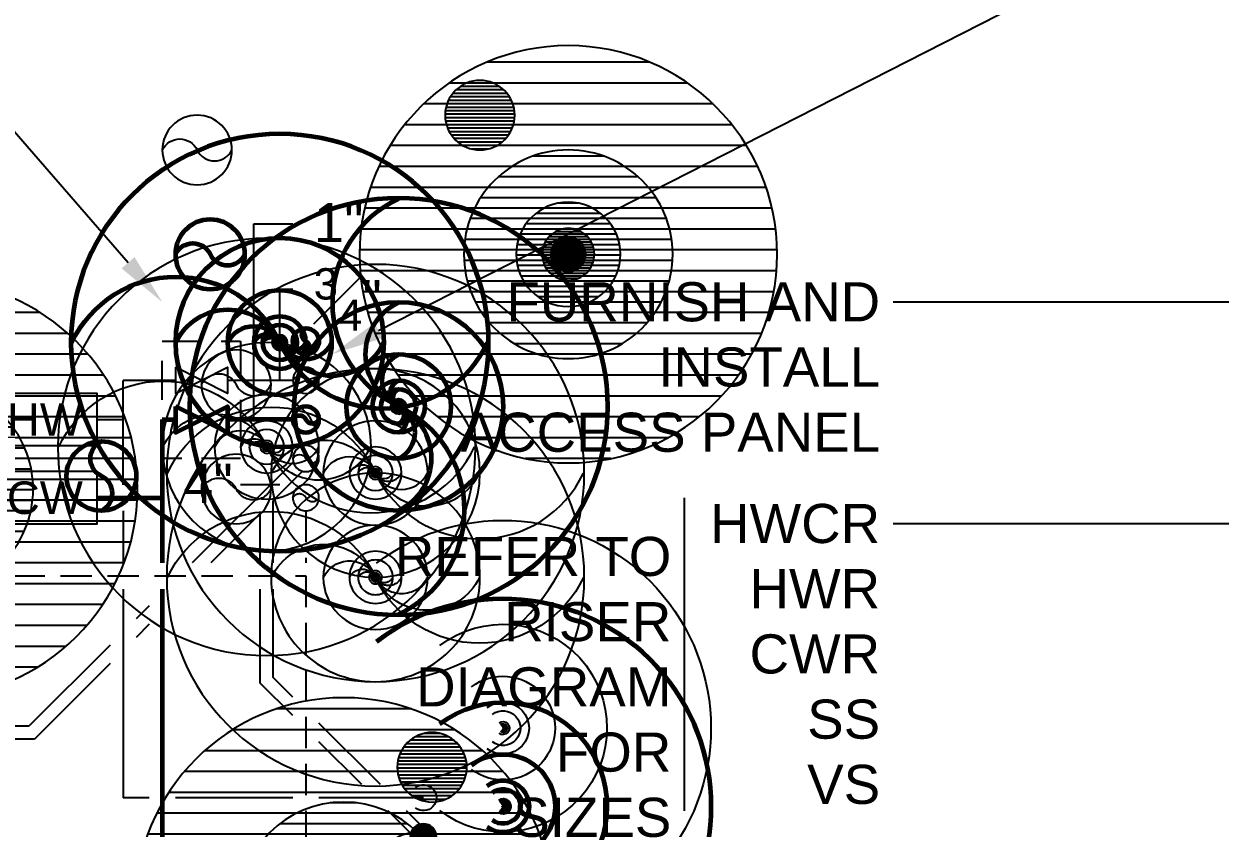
# Model space of a CAD drawing. Extents: x 2104 to 16979, y 4026 to 5124.
# Drawn here: x 10503.6 to 10641.1, y 4529.5 to 4622 of the extents above; entities that cross this region are included whole.
import ezdxf
from ezdxf import colors
from ezdxf.entities.mleader import LeaderData, LeaderLine
from ezdxf.enums import TextEntityAlignment as Align
from ezdxf.math import Vec2, Vec3

# ---------------------------------------------------------------- set-up
doc = ezdxf.new("R2010")
doc.units = 0
doc.header["$LTSCALE"] = 18
doc.header["$MEASUREMENT"] = 0
doc.linetypes.add('HIDDEN', pattern=[0.375, 0.25, -0.125])
doc.linetypes.add('VENT', pattern=[0.30000000000000004, 0.2, -0.1])
for name, color, linetype in [('G-ANNO-TEXT', 70, 'Continuous'), ('P-HW-N', 1, 'Continuous'), ('P-HW-N @ 1 (1)', 1, 'Continuous'), ('P-HW-N @ 1 (2)', 1, 'Continuous'), ('P-HW-N @ 12', 1, 'Continuous'), ('P-HW-N @ 128', 1, 'Continuous'), ('P-HW-N @ 16', 1, 'Continuous'), ('P-HW-N @ 192', 1, 'Continuous'), ('P-HW-N @ 2', 1, 'Continuous'), ('P-HW-N @ 24', 1, 'Continuous'), ('P-HW-N @ 384', 1, 'Continuous'), ('P-HW-N @ 4', 1, 'Continuous'), ('P-HW-N @ 48', 1, 'Continuous'), ('P-HW-N @ 64', 1, 'Continuous'), ('P-HW-N @ 768', 1, 'Continuous'), ('P-HW-N @ 8', 1, 'Continuous'), ('P-HW-N @ 96', 1, 'Continuous'), ('P-SAN-N', 6, 'Continuous'), ('P-SAN-N @ 1 (1)', 6, 'Continuous'), ('P-SAN-N @ 1 (2)', 6, 'Continuous'), ('P-SAN-N @ 12', 6, 'Continuous'), ('P-SAN-N @ 128', 6, 'Continuous'), ('P-SAN-N @ 16', 6, 'Continuous'), ('P-SAN-N @ 192', 6, 'Continuous'), ('P-SAN-N @ 2', 6, 'Continuous'), ('P-SAN-N @ 24', 6, 'Continuous'), ('P-SAN-N @ 384', 6, 'Continuous'), ('P-SAN-N @ 4', 6, 'Continuous'), ('P-SAN-N @ 48', 6, 'Continuous'), ('P-SAN-N @ 64', 6, 'Continuous'), ('P-SAN-N @ 768', 6, 'Continuous'), ('P-SAN-N @ 8', 6, 'Continuous'), ('P-SAN-N @ 96', 6, 'Continuous'), ('P-SANV-N', 5, 'VENT'), ('P-SANV-N @ 1 (1)', 5, 'VENT'), ('P-SANV-N @ 1 (2)', 5, 'VENT'), ('P-SANV-N @ 12', 5, 'VENT'), ('P-SANV-N @ 128', 5, 'VENT'), ('P-SANV-N @ 16', 5, 'VENT'), ('P-SANV-N @ 192', 5, 'VENT'), ('P-SANV-N @ 2', 5, 'VENT'), ('P-SANV-N @ 24', 5, 'VENT'), ('P-SANV-N @ 384', 5, 'VENT'), ('P-SANV-N @ 4', 5, 'VENT'), ('P-SANV-N @ 48', 5, 'VENT'), ('P-SANV-N @ 64', 5, 'VENT'), ('P-SANV-N @ 768', 5, 'VENT'), ('P-SANV-N @ 8', 5, 'VENT'), ('P-SANV-N @ 96', 5, 'VENT')]:
    doc.layers.add(name, color=color, linetype=linetype)
for name, color, linetype, lineweight in [('P-CW-N', 4, 'Continuous', 60), ('P-CW-N @ 1 (1)', 4, 'Continuous', 60), ('P-CW-N @ 1 (2)', 4, 'Continuous', 60), ('P-CW-N @ 12', 4, 'Continuous', 60), ('P-CW-N @ 128', 4, 'Continuous', 60), ('P-CW-N @ 16', 4, 'Continuous', 60), ('P-CW-N @ 192', 4, 'Continuous', 60), ('P-CW-N @ 2', 4, 'Continuous', 60), ('P-CW-N @ 24', 4, 'Continuous', 60), ('P-CW-N @ 384', 4, 'Continuous', 60), ('P-CW-N @ 4', 4, 'Continuous', 60), ('P-CW-N @ 48', 4, 'Continuous', 60), ('P-CW-N @ 64', 4, 'Continuous', 60), ('P-CW-N @ 768', 4, 'Continuous', 60), ('P-CW-N @ 8', 4, 'Continuous', 60), ('P-CW-N @ 96', 4, 'Continuous', 60), ('P-HWC-N', 2, 'Continuous', 60), ('P-HWC-N @ 1 (1)', 2, 'Continuous', 60), ('P-HWC-N @ 1 (2)', 2, 'Continuous', 60), ('P-HWC-N @ 12', 2, 'Continuous', 60), ('P-HWC-N @ 128', 2, 'Continuous', 60), ('P-HWC-N @ 16', 2, 'Continuous', 60), ('P-HWC-N @ 192', 2, 'Continuous', 60), ('P-HWC-N @ 2', 2, 'Continuous', 60), ('P-HWC-N @ 24', 2, 'Continuous', 60), ('P-HWC-N @ 384', 2, 'Continuous', 60), ('P-HWC-N @ 4', 2, 'Continuous', 60), ('P-HWC-N @ 48', 2, 'Continuous', 60), ('P-HWC-N @ 64', 2, 'Continuous', 60), ('P-HWC-N @ 768', 2, 'Continuous', 60), ('P-HWC-N @ 8', 2, 'Continuous', 60), ('P-HWC-N @ 96', 2, 'Continuous', 60)]:
    doc.layers.add(name, color=color, linetype=linetype, lineweight=lineweight)
doc.layers.get('0').freeze()
doc.styles.add('Arial', font='arial.ttf')
doc.dimstyles.new('Loop048', dxfattribs={"dimscale": 0, "dimtxt": 0.09375, "dimasz": 0.03125, "dimexe": 0.0625, "dimexo": 0.0625, "dimgap": 0.09375, "dimtad": 1, "dimdec": 4, "dimzin": 3, "dimdsep": 46, "dimlunit": 4, "dimtxsty": 'Arial', "dimblk": 'OBLIQUE', "dimcen": 0.09375, "dimdle": 0.0625, "dimclrd": 256, "dimclre": 256, "dimclrt": 256, "dimadec": 4, "dimazin": 0, "dimtfac": 0.8, "dimtdec": 4, "dimtix": 1, "dimtofl": 0, "dimtmove": 1, "dimatfit": 0, "dimldrblk": 'LeaderNoteBlock', "dimfxl": 1, "dimfrac": 1, "dimtolj": 1, "dimtzin": 0, "dimlwd": -1, "dimlwe": -1, "dimarcsym": 0})

# ---------------------------------------------------------------- blocks, each defined once
blk = doc.blocks.new('*U7')
h = blk.add_hatch()
h.set_pattern_fill('ANSI31', color=256, scale=0.025, angle=135)
h.set_pattern_definition([(180, (0, 0), (-4.336808689942018e-19, -0.003125), [])])
edge = h.paths.add_edge_path()
edge.add_arc((-3.469446951953614e-18, -6.938893903907228e-18), 0.03125000000000001, 0, 360)
blk.add_circle((0, 0), 0.03125)
blk = doc.blocks.new('*U590')
at = {"layer": 'P-SANV-N @ 1 (1)', "xscale": -1}
blk.add_blockref('*U7', (10492.65641847585, 4568.5), dxfattribs=at)
at = {"layer": 'P-SANV-N @ 1 (2)', "xscale": -1}
blk.add_blockref('*U7', (10492.65641847585, 4568.5), dxfattribs=at)
at = {"layer": 'P-SANV-N @ 12', "xscale": -12, "yscale": 12, "zscale": 12}
blk.add_blockref('*U7', (10492.65641847585, 4568.5), dxfattribs=at)
at = {"layer": 'P-SANV-N @ 128', "xscale": -128, "yscale": 128, "zscale": 128}
blk.add_blockref('*U7', (10482.5, 4584.5), dxfattribs=at)
at = {"layer": 'P-SANV-N @ 16', "xscale": -16, "yscale": 16, "zscale": 16}
blk.add_blockref('*U7', (10492.65641847585, 4568.5), dxfattribs=at)
at = {"layer": 'P-SANV-N @ 192', "xscale": -192, "yscale": 192, "zscale": 192}
blk.add_blockref('*U7', (10492.65641847585, 4568.5), dxfattribs=at)
at = {"layer": 'P-SANV-N @ 2', "xscale": -2, "yscale": 2, "zscale": 2}
blk.add_blockref('*U7', (10492.65641847585, 4568.5), dxfattribs=at)
at = {"layer": 'P-SANV-N @ 24', "xscale": -24, "yscale": 24, "zscale": 24}
blk.add_blockref('*U7', (10492.65641847585, 4568.5), dxfattribs=at)
at = {"layer": 'P-SANV-N @ 384', "xscale": -384, "yscale": 384, "zscale": 384}
blk.add_blockref('*U7', (10492.65641847585, 4568.5), dxfattribs=at)
at = {"layer": 'P-SANV-N @ 4', "xscale": -4, "yscale": 4, "zscale": 4}
blk.add_blockref('*U7', (10492.65641847585, 4568.5), dxfattribs=at)
at = {"layer": 'P-SANV-N @ 48', "xscale": -48, "yscale": 48, "zscale": 48}
blk.add_blockref('*U7', (10408.5, 4545), dxfattribs=at)
at = {"layer": 'P-SANV-N @ 64', "xscale": -64, "yscale": 64, "zscale": 64}
blk.add_blockref('*U7', (10492.65641847585, 4568.5), dxfattribs=at)
at = {"layer": 'P-SANV-N @ 768', "xscale": -768, "yscale": 768, "zscale": 768}
blk.add_blockref('*U7', (10492.65641847585, 4568.5), dxfattribs=at)
at = {"layer": 'P-SANV-N @ 8', "xscale": -8, "yscale": 8, "zscale": 8}
blk.add_blockref('*U7', (10492.65641847585, 4568.5), dxfattribs=at)
at = {"layer": 'P-SANV-N @ 96', "xscale": -96, "yscale": 96, "zscale": 96}
blk.add_blockref('*U7', (10492.65641847585, 4568.5), dxfattribs=at)
blk = doc.blocks.new('*U6')
blk.add_lwpolyline([(-3.332323771482692e-18, 0.03111555437015312, 0.6342579873937333), (-8.890457814381136e-18, 5.234717341758689e-34, -0.6342579873937336), (-6.793508145416166e-18, -0.03111555437015312)], format="xyb")
blk.add_circle((0, 0), 0.03125)
blk = doc.blocks.new('*U598')
at = {"layer": 'P-CW-N @ 1 (1)', "xscale": -1, "rotation": 90}
blk.add_blockref('*U6', (10533, 4585.343581524154), dxfattribs=at)
at = {"layer": 'P-CW-N @ 1 (2)', "xscale": -1, "rotation": 90}
blk.add_blockref('*U6', (10533, 4585.343581524154), dxfattribs=at)
at = {"layer": 'P-CW-N @ 12', "xscale": -12, "yscale": 12, "zscale": 12, "rotation": 90}
blk.add_blockref('*U6', (10533, 4585.343581524154), dxfattribs=at)
at = {"layer": 'P-CW-N @ 128', "xscale": -128, "yscale": 128, "zscale": 128, "rotation": 90}
blk.add_blockref('*U6', (10525, 4595.5), dxfattribs=at)
at = {"layer": 'P-CW-N @ 16', "xscale": -16, "yscale": 16, "zscale": 16, "rotation": 90}
blk.add_blockref('*U6', (10533, 4585.343581524154), dxfattribs=at)
at = {"layer": 'P-CW-N @ 192', "xscale": -192, "yscale": 192, "zscale": 192, "rotation": 90}
blk.add_blockref('*U6', (10533, 4585.343581524154), dxfattribs=at)
at = {"layer": 'P-CW-N @ 2', "xscale": -2, "yscale": 2, "zscale": 2, "rotation": 90}
blk.add_blockref('*U6', (10533, 4585.343581524154), dxfattribs=at)
at = {"layer": 'P-CW-N @ 24', "xscale": -24, "yscale": 24, "zscale": 24, "rotation": 90}
blk.add_blockref('*U6', (10533, 4585.343581524154), dxfattribs=at)
at = {"layer": 'P-CW-N @ 384', "xscale": -384, "yscale": 384, "zscale": 384, "rotation": 90}
blk.add_blockref('*U6', (10533, 4585.343581524154), dxfattribs=at)
at = {"layer": 'P-CW-N @ 4', "xscale": -4, "yscale": 4, "zscale": 4, "rotation": 90}
blk.add_blockref('*U6', (10533, 4585.343581524154), dxfattribs=at)
at = {"layer": 'P-CW-N @ 48', "xscale": -48, "yscale": 48, "zscale": 48, "rotation": 90}
blk.add_blockref('*U6', (10536, 4576.5), dxfattribs=at)
at = {"layer": 'P-CW-N @ 64', "xscale": -64, "yscale": 64, "zscale": 64, "rotation": 90}
blk.add_blockref('*U6', (10533, 4585.343581524154), dxfattribs=at)
at = {"layer": 'P-CW-N @ 768', "xscale": -768, "yscale": 768, "zscale": 768, "rotation": 90}
blk.add_blockref('*U6', (10533, 4585.343581524154), dxfattribs=at)
at = {"layer": 'P-CW-N @ 8', "xscale": -8, "yscale": 8, "zscale": 8, "rotation": 90}
blk.add_blockref('*U6', (10533, 4585.343581524154), dxfattribs=at)
at = {"layer": 'P-CW-N @ 96', "xscale": -96, "yscale": 96, "zscale": 96, "rotation": 90}
blk.add_blockref('*U6', (10533, 4585.343581524154), dxfattribs=at)
blk = doc.blocks.new('*U599')
at = {"layer": 'P-HW-N @ 1 (1)', "xscale": -1, "rotation": 90}
blk.add_blockref('*U6', (10531.5, 4573.343581524154), dxfattribs=at)
at = {"layer": 'P-HW-N @ 1 (2)', "xscale": -1, "rotation": 90}
blk.add_blockref('*U6', (10531.5, 4573.343581524154), dxfattribs=at)
at = {"layer": 'P-HW-N @ 12', "xscale": -12, "yscale": 12, "zscale": 12, "rotation": 90}
blk.add_blockref('*U6', (10531.5, 4573.343581524154), dxfattribs=at)
at = {"layer": 'P-HW-N @ 128', "xscale": -128, "yscale": 128, "zscale": 128, "rotation": 90}
blk.add_blockref('*U6', (10523.5, 4607.5), dxfattribs=at)
at = {"layer": 'P-HW-N @ 16', "xscale": -16, "yscale": 16, "zscale": 16, "rotation": 90}
blk.add_blockref('*U6', (10531.5, 4573.343581524154), dxfattribs=at)
at = {"layer": 'P-HW-N @ 192', "xscale": -192, "yscale": 192, "zscale": 192, "rotation": 90}
blk.add_blockref('*U6', (10531.5, 4573.343581524154), dxfattribs=at)
at = {"layer": 'P-HW-N @ 2', "xscale": -2, "yscale": 2, "zscale": 2, "rotation": 90}
blk.add_blockref('*U6', (10531.5, 4573.343581524154), dxfattribs=at)
at = {"layer": 'P-HW-N @ 24', "xscale": -24, "yscale": 24, "zscale": 24, "rotation": 90}
blk.add_blockref('*U6', (10531.5, 4573.343581524154), dxfattribs=at)
at = {"layer": 'P-HW-N @ 384', "xscale": -384, "yscale": 384, "zscale": 384, "rotation": 90}
blk.add_blockref('*U6', (10531.5, 4573.343581524154), dxfattribs=at)
at = {"layer": 'P-HW-N @ 4', "xscale": -4, "yscale": 4, "zscale": 4, "rotation": 90}
blk.add_blockref('*U6', (10531.5, 4573.343581524154), dxfattribs=at)
at = {"layer": 'P-HW-N @ 48', "xscale": -48, "yscale": 48, "zscale": 48, "rotation": 90}
blk.add_blockref('*U6', (10536, 4581), dxfattribs=at)
at = {"layer": 'P-HW-N @ 64', "xscale": -64, "yscale": 64, "zscale": 64, "rotation": 90}
blk.add_blockref('*U6', (10531.5, 4573.343581524154), dxfattribs=at)
at = {"layer": 'P-HW-N @ 768', "xscale": -768, "yscale": 768, "zscale": 768, "rotation": 90}
blk.add_blockref('*U6', (10531.5, 4573.343581524154), dxfattribs=at)
at = {"layer": 'P-HW-N @ 8', "xscale": -8, "yscale": 8, "zscale": 8, "rotation": 90}
blk.add_blockref('*U6', (10531.5, 4573.343581524154), dxfattribs=at)
at = {"layer": 'P-HW-N @ 96', "xscale": -96, "yscale": 96, "zscale": 96, "rotation": 90}
blk.add_blockref('*U6', (10531.5, 4573.343581524154), dxfattribs=at)
blk = doc.blocks.new('*U600')
at = {"layer": 'P-SAN-N @ 1 (1)', "xscale": -1, "rotation": 90}
blk.add_blockref('*U6', (10544, 4570.343581524154), dxfattribs=at)
at = {"layer": 'P-SAN-N @ 1 (2)', "xscale": -1, "rotation": 90}
blk.add_blockref('*U6', (10544, 4570.343581524154), dxfattribs=at)
at = {"layer": 'P-SAN-N @ 12', "xscale": -12, "yscale": 12, "zscale": 12, "rotation": 90}
blk.add_blockref('*U6', (10544, 4570.343581524154), dxfattribs=at)
at = {"layer": 'P-SAN-N @ 128', "xscale": -128, "yscale": 128, "zscale": 128, "rotation": 90}
blk.add_blockref('*U6', (10528, 4580.5), dxfattribs=at)
at = {"layer": 'P-SAN-N @ 16', "xscale": -16, "yscale": 16, "zscale": 16, "rotation": 90}
blk.add_blockref('*U6', (10544, 4570.343581524154), dxfattribs=at)
at = {"layer": 'P-SAN-N @ 192', "xscale": -192, "yscale": 192, "zscale": 192, "rotation": 90}
blk.add_blockref('*U6', (10544, 4570.343581524154), dxfattribs=at)
at = {"layer": 'P-SAN-N @ 2', "xscale": -2, "yscale": 2, "zscale": 2, "rotation": 90}
blk.add_blockref('*U6', (10544, 4570.343581524154), dxfattribs=at)
at = {"layer": 'P-SAN-N @ 24', "xscale": -24, "yscale": 24, "zscale": 24, "rotation": 90}
blk.add_blockref('*U6', (10544, 4570.343581524154), dxfattribs=at)
at = {"layer": 'P-SAN-N @ 384', "xscale": -384, "yscale": 384, "zscale": 384, "rotation": 90}
blk.add_blockref('*U6', (10544, 4570.343581524154), dxfattribs=at)
at = {"layer": 'P-SAN-N @ 4', "xscale": -4, "yscale": 4, "zscale": 4, "rotation": 90}
blk.add_blockref('*U6', (10544, 4570.343581524154), dxfattribs=at)
at = {"layer": 'P-SAN-N @ 48', "xscale": -48, "yscale": 48, "zscale": 48, "rotation": 90}
blk.add_blockref('*U6', (10536, 4572), dxfattribs=at)
at = {"layer": 'P-SAN-N @ 64', "xscale": -64, "yscale": 64, "zscale": 64, "rotation": 90}
blk.add_blockref('*U6', (10544, 4570.343581524154), dxfattribs=at)
at = {"layer": 'P-SAN-N @ 768', "xscale": -768, "yscale": 768, "zscale": 768, "rotation": 90}
blk.add_blockref('*U6', (10544, 4570.343581524154), dxfattribs=at)
at = {"layer": 'P-SAN-N @ 8', "xscale": -8, "yscale": 8, "zscale": 8, "rotation": 90}
blk.add_blockref('*U6', (10544, 4570.343581524154), dxfattribs=at)
at = {"layer": 'P-SAN-N @ 96', "xscale": -96, "yscale": 96, "zscale": 96, "rotation": 90}
blk.add_blockref('*U6', (10544, 4570.343581524154), dxfattribs=at)
blk = doc.blocks.new('*U601')
at = {"layer": 'P-SANV-N @ 1 (1)', "xscale": -1, "rotation": 90}
blk.add_blockref('*U6', (10544, 4558.343581524154), dxfattribs=at)
at = {"layer": 'P-SANV-N @ 1 (2)', "xscale": -1, "rotation": 90}
blk.add_blockref('*U6', (10544, 4558.343581524154), dxfattribs=at)
at = {"layer": 'P-SANV-N @ 12', "xscale": -12, "yscale": 12, "zscale": 12, "rotation": 90}
blk.add_blockref('*U6', (10544, 4558.343581524154), dxfattribs=at)
at = {"layer": 'P-SANV-N @ 128', "xscale": -128, "yscale": 128, "zscale": 128, "rotation": 90}
blk.add_blockref('*U6', (10528, 4568.5), dxfattribs=at)
at = {"layer": 'P-SANV-N @ 16', "xscale": -16, "yscale": 16, "zscale": 16, "rotation": 90}
blk.add_blockref('*U6', (10544, 4558.343581524154), dxfattribs=at)
at = {"layer": 'P-SANV-N @ 192', "xscale": -192, "yscale": 192, "zscale": 192, "rotation": 90}
blk.add_blockref('*U6', (10544, 4558.343581524154), dxfattribs=at)
at = {"layer": 'P-SANV-N @ 2', "xscale": -2, "yscale": 2, "zscale": 2, "rotation": 90}
blk.add_blockref('*U6', (10544, 4558.343581524154), dxfattribs=at)
at = {"layer": 'P-SANV-N @ 24', "xscale": -24, "yscale": 24, "zscale": 24, "rotation": 90}
blk.add_blockref('*U6', (10544, 4558.343581524154), dxfattribs=at)
at = {"layer": 'P-SANV-N @ 384', "xscale": -384, "yscale": 384, "zscale": 384, "rotation": 90}
blk.add_blockref('*U6', (10544, 4558.343581524154), dxfattribs=at)
at = {"layer": 'P-SANV-N @ 4', "xscale": -4, "yscale": 4, "zscale": 4, "rotation": 90}
blk.add_blockref('*U6', (10544, 4558.343581524154), dxfattribs=at)
at = {"layer": 'P-SANV-N @ 48', "xscale": -48, "yscale": 48, "zscale": 48, "rotation": 90}
blk.add_blockref('*U6', (10536, 4567.5), dxfattribs=at)
at = {"layer": 'P-SANV-N @ 64', "xscale": -64, "yscale": 64, "zscale": 64, "rotation": 90}
blk.add_blockref('*U6', (10544, 4558.343581524154), dxfattribs=at)
at = {"layer": 'P-SANV-N @ 768', "xscale": -768, "yscale": 768, "zscale": 768, "rotation": 90}
blk.add_blockref('*U6', (10544, 4558.343581524154), dxfattribs=at)
at = {"layer": 'P-SANV-N @ 8', "xscale": -8, "yscale": 8, "zscale": 8, "rotation": 90}
blk.add_blockref('*U6', (10544, 4558.343581524154), dxfattribs=at)
at = {"layer": 'P-SANV-N @ 96', "xscale": -96, "yscale": 96, "zscale": 96, "rotation": 90}
blk.add_blockref('*U6', (10544, 4558.343581524154), dxfattribs=at)
blk = doc.blocks.new('*U602')
at = {"layer": 'P-SAN-N @ 1 (1)', "xscale": -1}
blk.add_blockref('*U7', (10540.34358152415, 4520.5), dxfattribs=at)
at = {"layer": 'P-SAN-N @ 1 (2)', "xscale": -1}
blk.add_blockref('*U7', (10540.34358152415, 4520.5), dxfattribs=at)
at = {"layer": 'P-SAN-N @ 12', "xscale": -12, "yscale": 12, "zscale": 12}
blk.add_blockref('*U7', (10540.34358152415, 4520.5), dxfattribs=at)
at = {"layer": 'P-SAN-N @ 128', "xscale": -128, "yscale": 128, "zscale": 128}
blk.add_blockref('*U7', (10550.5, 4536.5), dxfattribs=at)
at = {"layer": 'P-SAN-N @ 16', "xscale": -16, "yscale": 16, "zscale": 16}
blk.add_blockref('*U7', (10540.34358152415, 4520.5), dxfattribs=at)
at = {"layer": 'P-SAN-N @ 192', "xscale": -192, "yscale": 192, "zscale": 192}
blk.add_blockref('*U7', (10540.34358152415, 4520.5), dxfattribs=at)
at = {"layer": 'P-SAN-N @ 2', "xscale": -2, "yscale": 2, "zscale": 2}
blk.add_blockref('*U7', (10540.34358152415, 4520.5), dxfattribs=at)
at = {"layer": 'P-SAN-N @ 24', "xscale": -24, "yscale": 24, "zscale": 24}
blk.add_blockref('*U7', (10540.34358152415, 4520.5), dxfattribs=at)
at = {"layer": 'P-SAN-N @ 384', "xscale": -384, "yscale": 384, "zscale": 384}
blk.add_blockref('*U7', (10540.34358152415, 4520.5), dxfattribs=at)
at = {"layer": 'P-SAN-N @ 4', "xscale": -4, "yscale": 4, "zscale": 4}
blk.add_blockref('*U7', (10540.34358152415, 4520.5), dxfattribs=at)
at = {"layer": 'P-SAN-N @ 48', "xscale": -48, "yscale": 48, "zscale": 48}
blk.add_blockref('*U7', (10549.5, 4528.5), dxfattribs=at)
at = {"layer": 'P-SAN-N @ 64', "xscale": -64, "yscale": 64, "zscale": 64}
blk.add_blockref('*U7', (10540.34358152415, 4520.5), dxfattribs=at)
at = {"layer": 'P-SAN-N @ 768', "xscale": -768, "yscale": 768, "zscale": 768}
blk.add_blockref('*U7', (10540.34358152415, 4520.5), dxfattribs=at)
at = {"layer": 'P-SAN-N @ 8', "xscale": -8, "yscale": 8, "zscale": 8}
blk.add_blockref('*U7', (10540.34358152415, 4520.5), dxfattribs=at)
at = {"layer": 'P-SAN-N @ 96', "xscale": -96, "yscale": 96, "zscale": 96}
blk.add_blockref('*U7', (10540.34358152415, 4520.5), dxfattribs=at)
blk = doc.blocks.new('*U8')
at = {"linetype": 'Continuous'}
blk.add_arc((0, 0), 0.03111555437015312, 232.5669694738212, 127.4330305261797, dxfattribs=at)
blk = doc.blocks.new('*U603')
at = {"layer": 'P-CW-N @ 1 (1)', "xscale": -1, "rotation": 180}
blk.add_blockref('*U8', (10558.65641847585, 4531.999999999998), dxfattribs=at)
at = {"layer": 'P-CW-N @ 1 (2)', "xscale": -1, "rotation": 180}
blk.add_blockref('*U8', (10558.65641847585, 4531.999999999998), dxfattribs=at)
at = {"layer": 'P-CW-N @ 12', "xscale": -12, "yscale": 12, "zscale": 12, "rotation": 180}
blk.add_blockref('*U8', (10558.65641847585, 4531.999999999998), dxfattribs=at)
at = {"layer": 'P-CW-N @ 128', "xscale": -128, "yscale": 128, "zscale": 128, "rotation": 180}
blk.add_blockref('*U8', (10548.5, 4515.999999999998), dxfattribs=at)
at = {"layer": 'P-CW-N @ 16', "xscale": -16, "yscale": 16, "zscale": 16, "rotation": 180}
blk.add_blockref('*U8', (10558.65641847585, 4531.999999999998), dxfattribs=at)
at = {"layer": 'P-CW-N @ 192', "xscale": -192, "yscale": 192, "zscale": 192, "rotation": 180}
blk.add_blockref('*U8', (10558.65641847585, 4531.999999999998), dxfattribs=at)
at = {"layer": 'P-CW-N @ 2', "xscale": -2, "yscale": 2, "zscale": 2, "rotation": 180}
blk.add_blockref('*U8', (10558.65641847585, 4531.999999999998), dxfattribs=at)
at = {"layer": 'P-CW-N @ 24', "xscale": -24, "yscale": 24, "zscale": 24, "rotation": 180}
blk.add_blockref('*U8', (10558.65641847585, 4531.999999999998), dxfattribs=at)
at = {"layer": 'P-CW-N @ 384', "xscale": -384, "yscale": 384, "zscale": 384, "rotation": 180}
blk.add_blockref('*U8', (10558.65641847585, 4531.999999999998), dxfattribs=at)
at = {"layer": 'P-CW-N @ 4', "xscale": -4, "yscale": 4, "zscale": 4, "rotation": 180}
blk.add_blockref('*U8', (10558.65641847585, 4531.999999999998), dxfattribs=at)
at = {"layer": 'P-CW-N @ 48', "xscale": -48, "yscale": 48, "zscale": 48, "rotation": 180}
blk.add_blockref('*U8', (10549.5, 4523.999999999998), dxfattribs=at)
at = {"layer": 'P-CW-N @ 64', "xscale": -64, "yscale": 64, "zscale": 64, "rotation": 180}
blk.add_blockref('*U8', (10558.65641847585, 4531.999999999998), dxfattribs=at)
at = {"layer": 'P-CW-N @ 768', "xscale": -768, "yscale": 768, "zscale": 768, "rotation": 180}
blk.add_blockref('*U8', (10558.65641847585, 4531.999999999998), dxfattribs=at)
at = {"layer": 'P-CW-N @ 8', "xscale": -8, "yscale": 8, "zscale": 8, "rotation": 180}
blk.add_blockref('*U8', (10558.65641847585, 4531.999999999998), dxfattribs=at)
at = {"layer": 'P-CW-N @ 96', "xscale": -96, "yscale": 96, "zscale": 96, "rotation": 180}
blk.add_blockref('*U8', (10558.65641847585, 4531.999999999998), dxfattribs=at)
blk = doc.blocks.new('*U604')
at = {"layer": 'P-HW-N @ 1 (1)', "xscale": -1, "rotation": 180}
blk.add_blockref('*U8', (10558.65641847585, 4540.999999999998), dxfattribs=at)
at = {"layer": 'P-HW-N @ 1 (2)', "xscale": -1, "rotation": 180}
blk.add_blockref('*U8', (10558.65641847585, 4540.999999999998), dxfattribs=at)
at = {"layer": 'P-HW-N @ 12', "xscale": -12, "yscale": 12, "zscale": 12, "rotation": 180}
blk.add_blockref('*U8', (10558.65641847585, 4540.999999999998), dxfattribs=at)
at = {"layer": 'P-HW-N @ 128', "xscale": -128, "yscale": 128, "zscale": 128, "rotation": 180}
blk.add_blockref('*U8', (10548.5, 4524.999999999998), dxfattribs=at)
at = {"layer": 'P-HW-N @ 16', "xscale": -16, "yscale": 16, "zscale": 16, "rotation": 180}
blk.add_blockref('*U8', (10558.65641847585, 4540.999999999998), dxfattribs=at)
at = {"layer": 'P-HW-N @ 192', "xscale": -192, "yscale": 192, "zscale": 192, "rotation": 180}
blk.add_blockref('*U8', (10558.65641847585, 4540.999999999998), dxfattribs=at)
at = {"layer": 'P-HW-N @ 2', "xscale": -2, "yscale": 2, "zscale": 2, "rotation": 180}
blk.add_blockref('*U8', (10558.65641847585, 4540.999999999998), dxfattribs=at)
at = {"layer": 'P-HW-N @ 24', "xscale": -24, "yscale": 24, "zscale": 24, "rotation": 180}
blk.add_blockref('*U8', (10558.65641847585, 4540.999999999998), dxfattribs=at)
at = {"layer": 'P-HW-N @ 384', "xscale": -384, "yscale": 384, "zscale": 384, "rotation": 180}
blk.add_blockref('*U8', (10558.65641847585, 4540.999999999998), dxfattribs=at)
at = {"layer": 'P-HW-N @ 4', "xscale": -4, "yscale": 4, "zscale": 4, "rotation": 180}
blk.add_blockref('*U8', (10558.65641847585, 4540.999999999998), dxfattribs=at)
at = {"layer": 'P-HW-N @ 48', "xscale": -48, "yscale": 48, "zscale": 48, "rotation": 180}
blk.add_blockref('*U8', (10549.5, 4532.999999999998), dxfattribs=at)
at = {"layer": 'P-HW-N @ 64', "xscale": -64, "yscale": 64, "zscale": 64, "rotation": 180}
blk.add_blockref('*U8', (10558.65641847585, 4540.999999999998), dxfattribs=at)
at = {"layer": 'P-HW-N @ 768', "xscale": -768, "yscale": 768, "zscale": 768, "rotation": 180}
blk.add_blockref('*U8', (10558.65641847585, 4540.999999999998), dxfattribs=at)
at = {"layer": 'P-HW-N @ 8', "xscale": -8, "yscale": 8, "zscale": 8, "rotation": 180}
blk.add_blockref('*U8', (10558.65641847585, 4540.999999999998), dxfattribs=at)
at = {"layer": 'P-HW-N @ 96', "xscale": -96, "yscale": 96, "zscale": 96, "rotation": 180}
blk.add_blockref('*U8', (10558.65641847585, 4540.999999999998), dxfattribs=at)
blk = doc.blocks.new('*U10')
at = {"linetype": 'Continuous'}
blk.add_lwpolyline([(-0.06249999999977263, -0.03124999999991473), (-0.06249999999977263, 0.03124999999991463), (0.0625, -0.03124999999991473), (0.0625, 0.03124999999991472), (-0.06249999999977263, -0.03124999999991473)], dxfattribs=at)
blk = doc.blocks.new('*U605')
at = {"layer": 'P-SANV-N @ 1 (1)', "xscale": -1}
blk.add_blockref('*U7', (10566.15641847585, 4595.5), dxfattribs=at)
at = {"layer": 'P-SANV-N @ 1 (2)', "xscale": -1}
blk.add_blockref('*U7', (10566.15641847585, 4595.5), dxfattribs=at)
at = {"layer": 'P-SANV-N @ 12', "xscale": -12, "yscale": 12, "zscale": 12}
blk.add_blockref('*U7', (10566.15641847585, 4595.5), dxfattribs=at)
at = {"layer": 'P-SANV-N @ 128', "xscale": -128, "yscale": 128, "zscale": 128}
blk.add_blockref('*U7', (10556, 4611.5), dxfattribs=at)
at = {"layer": 'P-SANV-N @ 16', "xscale": -16, "yscale": 16, "zscale": 16}
blk.add_blockref('*U7', (10566.15641847585, 4595.5), dxfattribs=at)
at = {"layer": 'P-SANV-N @ 192', "xscale": -192, "yscale": 192, "zscale": 192}
blk.add_blockref('*U7', (10566.15641847585, 4595.5), dxfattribs=at)
at = {"layer": 'P-SANV-N @ 2', "xscale": -2, "yscale": 2, "zscale": 2}
blk.add_blockref('*U7', (10566.15641847585, 4595.5), dxfattribs=at)
at = {"layer": 'P-SANV-N @ 24', "xscale": -24, "yscale": 24, "zscale": 24}
blk.add_blockref('*U7', (10566.15641847585, 4595.5), dxfattribs=at)
at = {"layer": 'P-SANV-N @ 384', "xscale": -384, "yscale": 384, "zscale": 384}
blk.add_blockref('*U7', (10566.15641847585, 4595.5), dxfattribs=at)
at = {"layer": 'P-SANV-N @ 4', "xscale": -4, "yscale": 4, "zscale": 4}
blk.add_blockref('*U7', (10566.15641847585, 4595.5), dxfattribs=at)
at = {"layer": 'P-SANV-N @ 48', "xscale": -48, "yscale": 48, "zscale": 48}
blk.add_blockref('*U7', (10482, 4572), dxfattribs=at)
at = {"layer": 'P-SANV-N @ 64', "xscale": -64, "yscale": 64, "zscale": 64}
blk.add_blockref('*U7', (10566.15641847585, 4595.5), dxfattribs=at)
at = {"layer": 'P-SANV-N @ 768', "xscale": -768, "yscale": 768, "zscale": 768}
blk.add_blockref('*U7', (10566.15641847585, 4595.5), dxfattribs=at)
at = {"layer": 'P-SANV-N @ 8', "xscale": -8, "yscale": 8, "zscale": 8}
blk.add_blockref('*U7', (10566.15641847585, 4595.5), dxfattribs=at)
at = {"layer": 'P-SANV-N @ 96', "xscale": -96, "yscale": 96, "zscale": 96}
blk.add_blockref('*U7', (10566.15641847585, 4595.5), dxfattribs=at)
blk = doc.blocks.new('_Oblique')
at = {"color": 0, "linetype": 'ByBlock', "lineweight": -2}
blk.add_line((-0.5, -0.5), (0.5, 0.5), dxfattribs=at)
blk = doc.blocks.new('LeaderNoteBlock')
blk.add_ellipse((0, 0), major_axis=(1, -1.836909530733566e-16), ratio=0.2499999999998295, start_param=5.387520513321723, end_param=10.32044275462724)
blk = doc.blocks.new('*U12')
at = {"layer": 'DEFPOINTS'}
blk.add_lwpolyline([(-0.125, -0.0625), (0.125, -0.0625), (0.125, 0.0625), (-0.125, 0.0625)], close=True, dxfattribs=at)
at = {"style": 'Arial'}
blk.add_text('CW', height=0.078125, dxfattribs=at).set_placement((-3.686292673615752e-17, 2.775557561562891e-17), align=Align.MIDDLE)
blk = doc.blocks.new('*U13')
at = {"layer": 'DEFPOINTS'}
blk.add_lwpolyline([(-0.125, -0.0625), (0.125, -0.0625), (0.125, 0.0625), (-0.125, 0.0625)], close=True, dxfattribs=at)
at = {"style": 'Arial'}
blk.add_text('HW', height=0.078125, dxfattribs=at).set_placement((-3.713743472833174e-17, 0), align=Align.MIDDLE)
blk = doc.blocks.new('*U750')
at = {"layer": 'P-HWC-N @ 1 (1)', "rotation": 180}
blk.add_blockref('*U6', (10546.65641847585, 4578), dxfattribs=at)
at = {"layer": 'P-HWC-N @ 1 (2)', "rotation": 180}
blk.add_blockref('*U6', (10546.65641847585, 4578), dxfattribs=at)
at = {"layer": 'P-HWC-N @ 12', "xscale": 12, "yscale": 12, "zscale": 12, "rotation": 180}
blk.add_blockref('*U6', (10546.65641847585, 4578), dxfattribs=at)
at = {"layer": 'P-HWC-N @ 128', "xscale": 128, "yscale": 128, "zscale": 128, "rotation": 180}
blk.add_blockref('*U6', (10512.5, 4570), dxfattribs=at)
at = {"layer": 'P-HWC-N @ 16', "xscale": 16, "yscale": 16, "zscale": 16, "rotation": 180}
blk.add_blockref('*U6', (10546.65641847585, 4578), dxfattribs=at)
at = {"layer": 'P-HWC-N @ 192', "xscale": 192, "yscale": 192, "zscale": 192, "rotation": 180}
blk.add_blockref('*U6', (10546.65641847585, 4578), dxfattribs=at)
at = {"layer": 'P-HWC-N @ 2', "xscale": 2, "yscale": 2, "zscale": 2, "rotation": 180}
blk.add_blockref('*U6', (10546.65641847585, 4578), dxfattribs=at)
at = {"layer": 'P-HWC-N @ 24', "xscale": 24, "yscale": 24, "zscale": 24, "rotation": 180}
blk.add_blockref('*U6', (10546.65641847585, 4578), dxfattribs=at)
at = {"layer": 'P-HWC-N @ 384', "xscale": 384, "yscale": 384, "zscale": 384, "rotation": 180}
blk.add_blockref('*U6', (10546.65641847585, 4578), dxfattribs=at)
at = {"layer": 'P-HWC-N @ 4', "xscale": 4, "yscale": 4, "zscale": 4, "rotation": 180}
blk.add_blockref('*U6', (10546.65641847585, 4578), dxfattribs=at)
at = {"layer": 'P-HWC-N @ 48', "xscale": 48, "yscale": 48, "zscale": 48, "rotation": 180}
blk.add_blockref('*U6', (10536, 4585.5), dxfattribs=at)
at = {"layer": 'P-HWC-N @ 64', "xscale": 64, "yscale": 64, "zscale": 64, "rotation": 180}
blk.add_blockref('*U6', (10546.65641847585, 4578), dxfattribs=at)
at = {"layer": 'P-HWC-N @ 768', "xscale": 768, "yscale": 768, "zscale": 768, "rotation": 180}
blk.add_blockref('*U6', (10546.65641847585, 4578), dxfattribs=at)
at = {"layer": 'P-HWC-N @ 8', "xscale": 8, "yscale": 8, "zscale": 8, "rotation": 180}
blk.add_blockref('*U6', (10546.65641847585, 4578), dxfattribs=at)
at = {"layer": 'P-HWC-N @ 96', "xscale": 96, "yscale": 96, "zscale": 96, "rotation": 180}
blk.add_blockref('*U6', (10546.65641847585, 4578), dxfattribs=at)

msp = doc.modelspace()

# ---------------------------------------------------------------- linework, layer by layer
at = {"layer": 'G-ANNO-TEXT'}
msp.add_line((10579.5, 4531.5), (10579.5, 4567.5), dxfattribs=at)
at = {"layer": 'G-ANNO-TEXT', "linetype": 'HIDDEN'}
msp.add_lwpolyline([(10519.5, 4572), (10519.5, 4585.5), (10528.5, 4585.5), (10528.5, 4572)], close=True, dxfattribs=at)
at = {"layer": 'P-CW-N'}
for p, q in [((10519.5, 4576.5), (10519.5, 4560)), ((10519.5, 4576.5), (10521, 4576.5)), ((10534.5, 4576.5), (10527, 4576.5)), ((10512, 4567.5), (10519.5, 4567.5)), ((10519.5, 4557), (10519.5, 4524))]:
    msp.add_line(p, q, dxfattribs=at)
at = {"layer": 'P-HW-N'}
for p, q in [((10515, 4569), (10515, 4581)), ((10521, 4581), (10515, 4581)), ((10534.5, 4581), (10527, 4581)), ((10512, 4576.5), (10515, 4576.5)), ((10515, 4566), (10515, 4560)), ((10515, 4557), (10515, 4533)), ((10518, 4533), (10515, 4533)), ((10534.5, 4533), (10521, 4533)), ((10549.5, 4533), (10537.5, 4533))]:
    msp.add_line(p, q, dxfattribs=at)
at = {"layer": 'P-SAN-N'}
for p, q in [((10534.5, 4571.560660171781), (10522.93933982822, 4560)), ((10535.61177143235, 4570.551111260565), (10532.25, 4567.189339828219)), ((10532.25, 4560), (10532.25, 4567.189339828219)), ((10530.75, 4565.689339828219), (10525.06066017178, 4560)), ((10530.75, 4560), (10530.75, 4565.689339828219)), ((10530.75, 4546.189339828222), (10530.75, 4557)), ((10532.25, 4546.810660171779), (10532.25, 4557)), ((10518, 4555.060660171781), (10516.5, 4553.560660171781)), ((10518, 4552.939339828221), (10516.5, 4551.439339828221)), ((10513.5, 4550.560660171781), (10504.18933982822, 4541.25)), ((10513.5, 4548.439339828221), (10504.81066017178, 4539.750000000002)), ((10534.5, 4542.439339828223), (10530.75, 4546.189339828223)), ((10534.5, 4544.560660171782), (10532.25, 4546.81066017178)), ((10459.81066017373, 4541.25), (10504.18933982822, 4541.25)), ((10544.56066017178, 4534.5), (10537.5, 4541.560660171781)), ((10504.81066017178, 4539.750000000002), (10444.81066017178, 4539.75)), ((10542.43933982822, 4534.5), (10537.5, 4539.439339828223)), ((10548.05111126057, 4528.888228567655), (10545.43933982822, 4531.5)), ((10549.11177143235, 4529.948888739433), (10547.56066017178, 4531.5))]:
    msp.add_line(p, q, dxfattribs=at)
at = {"layer": 'P-SANV-N'}
for p, q in [((10536, 4566), (10536, 4560)), ((10497, 4558.5), (10536, 4558.5)), ((10536, 4558.5), (10536, 4528.5))]:
    msp.add_line(p, q, dxfattribs=at)

# ---------------------------------------------------------------- block references
at = {"layer": 'P-CW-N'}
for name in ['*U598', '*U603']:
    msp.add_blockref(name, (0, 0), dxfattribs=at)
at = {"layer": 'P-CW-N @ 48', "xscale": -48, "yscale": 48, "zscale": 48, "rotation": 180}
msp.add_blockref('*U10', (10524, 4576.5), dxfattribs=at)
at = {"layer": 'P-CW-N @ 48', "xscale": 48, "yscale": 48, "zscale": 48}
msp.add_blockref('*U12', (10506, 4567.5), dxfattribs=at)
at = {"layer": 'P-HW-N'}
for name in ['*U599', '*U604']:
    msp.add_blockref(name, (0, 0), dxfattribs=at)
at = {"layer": 'P-HW-N @ 48', "xscale": -48, "yscale": 48, "zscale": 48, "rotation": 180}
msp.add_blockref('*U10', (10524, 4581), dxfattribs=at)
at = {"layer": 'P-HW-N @ 48', "xscale": 48, "yscale": 48, "zscale": 48}
msp.add_blockref('*U13', (10506, 4576.5), dxfattribs=at)
at = {"layer": 'P-HWC-N'}
msp.add_blockref('*U750', (0, 0), dxfattribs=at)
at = {"layer": 'P-SAN-N'}
for name in ['*U600', '*U602']:
    msp.add_blockref(name, (0, 0), dxfattribs=at)
at = {"layer": 'P-SANV-N'}
for name in ['*U605', '*U590', '*U601']:
    msp.add_blockref(name, (0, 0), dxfattribs=at)

# ---------------------------------------------------------------- texts
at = {"layer": 'G-ANNO-TEXT', "char_height": 4.5, "style": 'Arial'}
for s, insert, width, attachment_point in [('\\A1;1"', (10536.90000000037, 4601.400000000373), 12.59999999999854, 1), ('\\A1;{\\H0.8x;\\S3#4;}"', (10536.90000000037, 4593.900000000373), 12.59999999999854, 1), ('\\A1;4"', (10527.59999999963, 4571.400000000373), 29.09999999999854, 3)]:
    msp.add_mtext(s, dxfattribs=dict(at, insert=insert, width=width, attachment_point=attachment_point))
at = {"layer": 'G-ANNO-TEXT', "insert": (10578, 4563), "char_height": 4.5, "attachment_point": 3, "style": 'Arial'}
msp.add_mtext_dynamic_manual_height_columns('REFER TO RISER DIAGRAM FOR SIZES', width=32.78803644800246, gutter_width=22.5, heights=[0], dxfattribs=at)

# ---------------------------------------------------------------- leaders
at = {"layer": 'G-ANNO-TEXT'}
for points in [[(10530, 4576.5), (10530, 4599), (10534.5, 4599)], [(10533, 4581), (10533, 4591.5), (10534.5, 4591.5)], [(10533, 4569), (10530, 4569), (10528.5, 4569)]]:
    msp.add_leader(points, dimstyle='Loop048', override={"dimscale": 0}, dxfattribs=at)
ml = msp.add_multileader_mtext('Standard', dxfattribs=at)
ml.set_content('HWCR\\PHWR\\PCWR\\PSS\\PVS', color=256, style='Arial')
ml.set_leader_properties(color=256, linetype='ByLayer', lineweight=-1)
ml.build(insert=Vec2(0, 0))
ml.multileader.update_dxf_attribs({"has_dogleg": 0, "dogleg_length": 0.125, "arrow_head_size": 6, "scale": 48})
ctx = ml.context
ctx.base_point, ctx.scale, ctx.char_height, ctx.arrow_head_size, ctx.landing_gap_size, ctx.plane_origin = Vec3(10792.5, 4699.5), 48, 4.5, 6, 1.5, Vec3(10755, 4689)
notes = []
notes.append((ctx, [(0, (1, 1, 0), (10786.5, 4699.5), (1, 0), 6, [(0, [(10539, 4584), (10765.5, 4699.5)], 0, [])])]))
ctx.mtext.insert, ctx.mtext.flow_direction = Vec3(10794, 4701.788369713506), 5
ml = msp.add_multileader_mtext('Standard', dxfattribs=at)
ml.set_content('\\pxt1;FURNISH 18"x18" RATED ACCESS PANEL TO BE INSTALLED BY GENERAL CONTRACTOR', color=256, style='Arial')
ml.set_leader_properties(color=256, linetype='ByLayer', lineweight=-1)
ml.build(insert=Vec2(0, 0))
ml.multileader.update_dxf_attribs({"has_dogleg": 0, "dogleg_length": 0.125, "arrow_head_size": 6, "scale": 48})
ctx = ml.context
ctx.base_point, ctx.scale, ctx.char_height, ctx.arrow_head_size, ctx.landing_gap_size, ctx.plane_origin = Vec3(10247.53137789905, 4659), 48, 4.5, 6, 1.5, Vec3(10519.5, 4599)
ctx.text_align_type = 2
notes.append((ctx, [(0, (1, 1, 0), (10390.5, 4659), (-1, 0), 6, [(0, [(10519.5, 4590), (10459.5, 4659)], 0, [])])]))
ctx.mtext.insert, ctx.mtext.width, ctx.mtext.alignment, ctx.mtext.flow_direction = Vec3(10383, 4661.288369713506), 137.3146103657382, 3, 5
ml = msp.add_multileader_mtext('Standard', dxfattribs=at)
ml.set_content('FURNISH AND \\PINSTALL \\PACCESS PANEL', color=256, style='Arial')
ml.set_leader_properties(color=256, linetype='ByLayer', lineweight=-1)
ml.build(insert=Vec2(0, 0))
ml.multileader.update_dxf_attribs({"has_dogleg": 0, "dogleg_length": 0.125, "arrow_head_size": 6, "scale": 48})
ctx = ml.context
ctx.base_point, ctx.scale, ctx.char_height, ctx.arrow_head_size, ctx.landing_gap_size, ctx.plane_origin = Vec3(10552.5102319236, 4590), 48, 4.5, 6, 1.5, Vec3(10719, 4551)
ctx.text_align_type = 2
notes.append((ctx, [(0, (1, 1, 0), (10609.5, 4590), (-1, 0), 6, [(0, [(10719, 4551), (10680, 4590)], 0, [])])]))
ctx.mtext.insert, ctx.mtext.alignment, ctx.mtext.flow_direction = Vec3(10602, 4592.288369713506), 3, 5
ml = msp.add_multileader_mtext('Standard', dxfattribs=at)
ml.set_content('HWCR\\PHWR\\PCWR\\PSS\\PVS', color=256, style='Arial')
ml.set_leader_properties(color=256, linetype='ByLayer', lineweight=-1)
ml.build(insert=Vec2(0, 0))
ml.multileader.update_dxf_attribs({"has_dogleg": 0, "dogleg_length": 0.125, "arrow_head_size": 6, "scale": 48})
ctx = ml.context
ctx.base_point, ctx.scale, ctx.char_height, ctx.arrow_head_size, ctx.landing_gap_size, ctx.plane_origin = Vec3(10581.53001364256, 4564.5), 48, 4.5, 6, 1.5, Vec3(10696.5, 4554)
ctx.text_align_type = 2
notes.append((ctx, [(1, (1, 1, 0), (10609.5, 4564.5), (-1, 0), 6, [(0, [(10693.5, 4554), (10683, 4564.5)], 0, [])])]))
ctx.mtext.insert, ctx.mtext.alignment, ctx.mtext.flow_direction = Vec3(10602, 4566.788369713506), 3, 5
ml = msp.add_multileader_mtext('Standard', dxfattribs=at)
ml.set_content('\\pxt1;FURNISH 18"x18" RATED ACCESS PANEL TO BE INSTALLED BY GENERAL CONTRACTOR\\P\\ptz;(SHOWN FOR CLARITY OVER SINK, LOCATE IN CLOSET) ', color=256, style='Arial')
ml.set_leader_properties(color=256, linetype='ByLayer', lineweight=-1)
ml.build(insert=Vec2(0, 0))
ml.multileader.update_dxf_attribs({"has_dogleg": 0, "dogleg_length": 0.125, "arrow_head_size": 6, "scale": 48})
ctx = ml.context
ctx.base_point, ctx.scale, ctx.char_height, ctx.arrow_head_size, ctx.landing_gap_size, ctx.plane_origin = Vec3(10215, 4450.5), 48, 4.5, 6, 1.5, Vec3(10129.5, 4545)
notes.append((ctx, [(0, (1, 1, 0), (10209, 4450.5), (1, 0), 6, [(0, [(10129.5, 4545), (10207.5, 4450.5)], 0, [])])]))
ctx.mtext.insert, ctx.mtext.width, ctx.mtext.flow_direction = Vec3(10216.5, 4453.411493860845), 140.8873060985916, 5
ml = msp.add_multileader_mtext('Standard', dxfattribs=at)
ml.set_content('\\A1;FURNISH & INSTALL \\P{\\H0.8x;\\S1#2;}" VALVED HW \\P{\\H0.8x;\\S3#4;}" WASTE \\PCONNECTIONS FOR \\PDISHWASHER', color=256, style='Arial')
ml.set_leader_properties(color=256, linetype='ByLayer', lineweight=-1)
ml.build(insert=Vec2(0, 0))
ml.multileader.update_dxf_attribs({"has_dogleg": 0, "dogleg_length": 0.125, "arrow_head_size": 6, "scale": 48})
ctx = ml.context
ctx.base_point, ctx.scale, ctx.char_height, ctx.arrow_head_size, ctx.landing_gap_size, ctx.plane_origin = Vec3(10548.42462482947, 4419), 48, 4.5, 6, 1.5, Vec3(10785, 4452)
ctx.text_align_type = 2
notes.append((ctx, [(1, (1, 1, 0), (10618.5, 4419), (-1, 0), 6, [(0, [(10671, 4533), (10629, 4419)], 0, [])])]))
ctx.mtext.insert, ctx.mtext.alignment, ctx.mtext.flow_direction = Vec3(10611, 4421.288369713506), 3, 5
for ctx, leaders in notes:
    for number, flags, end, landing, length, lines in leaders:
        leader = LeaderData()
        leader.index, (leader.has_last_leader_line, leader.has_dogleg_vector, leader.attachment_direction) = number, flags
        leader.last_leader_point, leader.dogleg_vector, leader.dogleg_length = Vec3(end), Vec3(landing), length
        for number, points, colour, breaks in lines:
            line = LeaderLine()
            line.index, line.vertices, line.color, line.breaks = number, Vec3.list(points), colors.encode_raw_color(colour), breaks
            leader.lines.append(line)
        ctx.leaders.append(leader)

doc.saveas('drawing.dxf')
